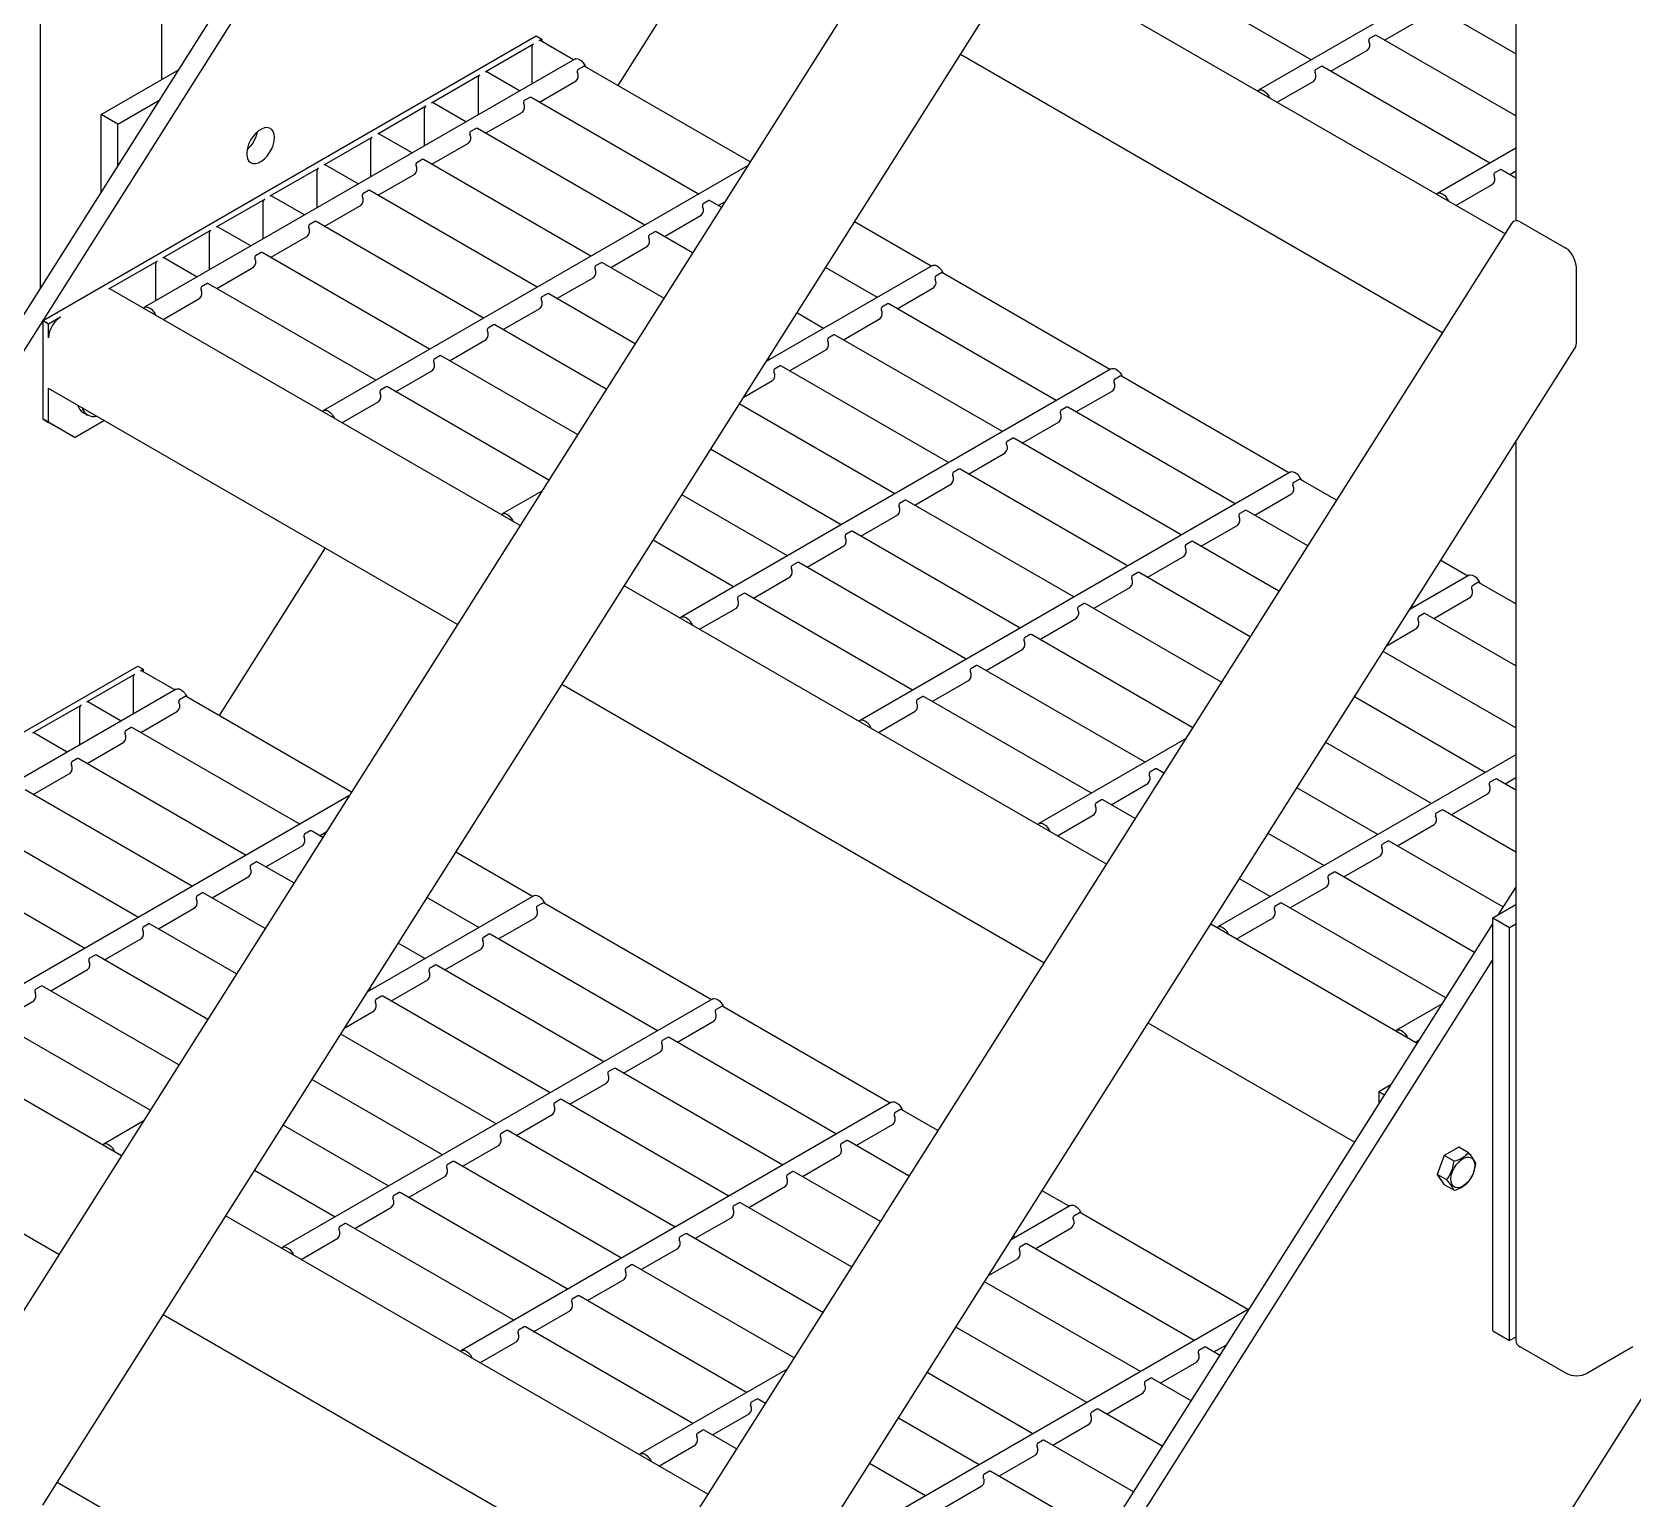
# Model space of a CAD drawing. Header units: millimetres. Extents: x 0 to 55611, y 0 to 32827.
# Drawn here: x 30120 to 30634, y 9607 to 10078 of the extents above; entities that cross this region are included whole.
import ezdxf

# ---------------------------------------------------------------- set-up
doc = ezdxf.new("R2010")
doc.units = ezdxf.units.MM
doc.header["$LTSCALE"] = 10
doc.linetypes.add('SLD-Continua', pattern=[0])
doc.layers.add('STRUC', color=5, linetype='SLD-Continua')

msp = doc.modelspace()

# ---------------------------------------------------------------- linework, layer by layer
at = {"layer": 'STRUC', "linetype": 'SLD-Continua', "lineweight": 25}
for p, q in [((31405.02, 11704.01), (30084.32, 9615.83)), ((30123.21, 9605.02), (31432.32, 11674.85)), ((28452.87, 7356.15), (30886.36, 11203.76)), ((28458.25, 7353.04), (30891.75, 11200.65)), ((31487.14, 10983.64), (30276.98, 9070.24)), ((30161.44, 10063.14), (30161.44, 10687.47)), ((30596.53, 10353.39), (30596.53, 10017.74)), ((30122.37, 10220.4), (30122.37, 9995.82)), ((30342, 10115.05), (30307.93, 10061.19)), ((30596.53, 10107.38), (30513.88, 10059.66)), ((30593.05, 10013.47), (30438.11, 10102.91)), ((30530.73, 10069.39), (30476.97, 10100.43)), ((30596.53, 10071.3), (30568.99, 10087.2)), ((30554.36, 10075.7), (30566.18, 10082.53)), ((30123.27, 9985.62), (30281.78, 10077.12)), ((30265.4, 10065.59), (30280.88, 10074.52)), ((30280.43, 10061.76), (30280.43, 10073.74)), ((30281.78, 10077.12), (30283.58, 10076.08)), ((30282.68, 10075.56), (30283.58, 10076.08)), ((30293.69, 10069.42), (30282.99, 10075.59)), ((30283.58, 10076.08), (30283.58, 10075.26)), ((30537.08, 10065.73), (30548.91, 10072.55)), ((30551.3, 10077.25), (30549.5, 10076.22)), ((30596.53, 10051.35), (30551.72, 10077.23)), ((30294.11, 10069.66), (30155.9, 9989.87)), ((30572.97, 9981.72), (30418.03, 10071.16)), ((30141.91, 10051.86), (30166.97, 10066.33)), ((30248.13, 10055.61), (30263.61, 10064.55)), ((30263.16, 10051.79), (30263.16, 10063.77)), ((30276.42, 10059.44), (30265.72, 10065.62)), ((30282.77, 10055.78), (30294.59, 10062.6)), ((30296.98, 10067.3), (30295.18, 10066.27)), ((30350.47, 10036.64), (30297.4, 10067.28)), ((30519.81, 10055.75), (30531.63, 10062.58)), ((30534.02, 10067.28), (30532.22, 10066.24)), ((30588.21, 10036.21), (30534.44, 10067.25)), ((30279.7, 10057.33), (30277.91, 10056.29)), ((30333.89, 10026.26), (30280.12, 10057.3)), ((30147.3, 10048.75), (30160.77, 10056.53)), ((30230.85, 10045.64), (30246.33, 10054.58)), ((30245.88, 10041.81), (30245.88, 10053.8)), ((30259.14, 10049.47), (30248.44, 10055.64)), ((30265.49, 10045.8), (30277.32, 10052.63)), ((30147.3, 10048.75), (30141.91, 10051.86)), ((30141.91, 10026.7), (30141.91, 10051.86)), ((30147.3, 10035.22), (30147.3, 10048.75)), ((30262.43, 10047.36), (30260.63, 10046.32)), ((30316.61, 10016.29), (30262.85, 10047.33)), ((30213.57, 10035.67), (30229.05, 10044.6)), ((30228.6, 10031.84), (30228.6, 10043.83)), ((30241.86, 10039.5), (30231.17, 10045.67)), ((30248.21, 10035.83), (30260.04, 10042.66)), ((30245.15, 10037.38), (30243.36, 10036.35)), ((30299.34, 10006.32), (30245.57, 10037.36)), ((30596.53, 10041.02), (30571.35, 10026.48)), ((30196.3, 10025.69), (30211.78, 10034.63)), ((30211.33, 10021.87), (30211.33, 10033.85)), ((30349.66, 10035.37), (30213.38, 9956.69)), ((30224.59, 10029.52), (30213.89, 10035.7)), ((30230.94, 10025.86), (30242.76, 10032.68)), ((30591.49, 10034.1), (30589.7, 10033.07)), ((30596.53, 10031.41), (30591.91, 10034.07)), ((30594.56, 10032.55), (30596.53, 10033.69)), ((30227.88, 10027.41), (30226.08, 10026.37)), ((30282.06, 9996.34), (30228.29, 10027.38)), ((30577.28, 10022.58), (30589.11, 10029.4)), ((30179.02, 10015.72), (30194.5, 10024.66)), ((30194.05, 10011.89), (30194.05, 10023.88)), ((30207.31, 10019.55), (30196.61, 10025.72)), ((30213.66, 10015.88), (30225.49, 10022.71)), ((30337.18, 10024.15), (30335.38, 10023.11)), ((30341.23, 10022.03), (30337.6, 10024.12)), ((30340.24, 10022.6), (30342.36, 10023.82)), ((30595.15, 10016.79), (30123.28, 9270.72)), ((30210.6, 10017.44), (30208.8, 10016.4)), ((30264.79, 9986.37), (30211.02, 10017.41)), ((30322.96, 10012.62), (30334.79, 10019.45)), ((30408.64, 10003.06), (30383.97, 10017.3)), ((30597.96, 10017.39), (30612.62, 10008.93)), ((30161.75, 10005.75), (30177.23, 10014.68)), ((30176.78, 10001.92), (30176.78, 10013.91)), ((30190.04, 10009.58), (30179.34, 10015.75)), ((30196.39, 10005.91), (30208.21, 10012.74)), ((30319.9, 10014.18), (30318.11, 10013.14)), ((30331.98, 10007.42), (30320.32, 10014.15)), ((30172.76, 9999.6), (30162.06, 10005.78)), ((30193.32, 10007.46), (30191.53, 10006.43)), ((30247.51, 9976.4), (30193.74, 10007.44)), ((30305.69, 10002.65), (30317.51, 10009.48)), ((30144.47, 9995.77), (30159.95, 10004.71)), ((30159.5, 9991.95), (30159.5, 10003.93)), ((30179.11, 9995.94), (30190.94, 10002.76)), ((30302.63, 10004.2), (30300.83, 10003.17)), ((30322.74, 9992.81), (30303.04, 10004.18)), ((30409.06, 10003.3), (30355.59, 9972.43)), ((30391.36, 9993.08), (30374.73, 10002.69)), ((30411.93, 10000.95), (30410.13, 9999.91)), ((30466.11, 9969.88), (30412.35, 10000.92)), ((30616.06, 9979.24), (30616.06, 10001.66)), ((30276.54, 9919.75), (30144.79, 9995.8)), ((30176.05, 9997.49), (30174.25, 9996.45)), ((30230.23, 9966.42), (30176.47, 9997.46)), ((30288.41, 9992.68), (30300.24, 9999.5)), ((30397.71, 9989.42), (30409.54, 9996.25)), ((30161.83, 9985.96), (30173.66, 9992.79)), ((30285.35, 9994.23), (30283.55, 9993.19)), ((30313.5, 9978.19), (30285.77, 9994.2)), ((30394.65, 9990.97), (30392.85, 9989.94)), ((30448.84, 9959.91), (30395.07, 9990.94)), ((30123.27, 9985.62), (30125.07, 9984.58)), ((30123.27, 9953.93), (30123.27, 9985.62)), ((30125.07, 9984.58), (30128.94, 9986.81)), ((30271.14, 9982.7), (30282.96, 9989.53)), ((30374.09, 9983.11), (30365.48, 9988.08)), ((30380.44, 9979.45), (30392.26, 9986.27)), ((30125.07, 9980.11), (30125.07, 9984.58)), ((30268.07, 9984.26), (30266.28, 9983.22)), ((30304.26, 9963.58), (30268.49, 9984.23)), ((30377.37, 9981), (30375.58, 9979.96)), ((30431.56, 9949.93), (30377.79, 9980.97)), ((30124.67, 9200.6), (30615.43, 9976.55)), ((30253.86, 9972.73), (30265.69, 9979.56)), ((30363.16, 9969.47), (30374.99, 9976.3)), ((30250.8, 9974.28), (30249, 9973.25)), ((30295.02, 9948.97), (30251.22, 9974.26)), ((30466.53, 9970.12), (30328.32, 9890.34)), ((30356.81, 9973.14), (30356.24, 9973.47)), ((30360.1, 9971.03), (30358.3, 9969.99)), ((30414.28, 9939.96), (30360.52, 9971)), ((30236.58, 9962.76), (30248.41, 9969.58)), ((30348.28, 9960.88), (30357.71, 9966.33)), ((30469.4, 9967.77), (30467.6, 9966.73)), ((30523.59, 9936.7), (30469.82, 9967.74)), ((30125.07, 9952.9), (30125.07, 9963.84)), ((30256.45, 9887.99), (30125.07, 9963.84)), ((30219.31, 9952.78), (30231.13, 9959.61)), ((30233.52, 9964.31), (30231.72, 9963.27)), ((30285.78, 9934.36), (30233.94, 9964.28)), ((30455.19, 9956.24), (30467.01, 9963.07)), ((30136.16, 9956.07), (30137.6, 9955.25)), ((30397.01, 9929.99), (30347, 9958.85)), ((30452.12, 9957.79), (30450.33, 9956.76)), ((30506.31, 9926.73), (30452.54, 9957.77)), ((30123.27, 9953.93), (30125.07, 9952.9)), ((30131.76, 9949.03), (30123.27, 9953.93)), ((30133.56, 9947.99), (30125.07, 9952.9)), ((30143.04, 9953.47), (30133.56, 9947.99)), ((30437.91, 9946.27), (30449.74, 9953.09)), ((30131.76, 9949.03), (30133.56, 9947.99)), ((30379.73, 9920.01), (30337.76, 9944.24)), ((30434.85, 9947.82), (30433.05, 9946.78)), ((30489.03, 9916.75), (30435.27, 9947.79)), ((30596.53, 9946.67), (30596.53, 9657.84)), ((30420.63, 9936.29), (30432.46, 9943.12)), ((30524.01, 9936.94), (30385.8, 9857.16)), ((30417.57, 9937.85), (30415.78, 9936.81)), ((30471.76, 9906.78), (30417.99, 9937.82)), ((30526.87, 9934.59), (30525.08, 9933.55)), ((30538.9, 9927.86), (30527.29, 9934.56)), ((30283.56, 9930.85), (30270.85, 9923.51)), ((30362.46, 9910.04), (30328.52, 9929.63)), ((30403.36, 9926.32), (30415.18, 9933.15)), ((30512.66, 9923.06), (30524.49, 9929.89)), ((30400.3, 9927.87), (30398.5, 9926.84)), ((30454.48, 9896.81), (30400.72, 9927.85)), ((30509.6, 9924.61), (30507.8, 9923.58)), ((30529.66, 9913.25), (30510.02, 9924.59)), ((30386.08, 9916.35), (30397.91, 9923.17)), ((30495.38, 9913.09), (30507.21, 9919.91)), ((30345.18, 9900.07), (30319.28, 9915.02)), ((30368.81, 9906.37), (30380.63, 9913.2)), ((30383.02, 9917.9), (30381.22, 9916.86)), ((30437.21, 9886.83), (30383.44, 9917.87)), ((30492.32, 9914.64), (30490.53, 9913.6)), ((30520.42, 9898.64), (30492.74, 9914.61)), ((30213.92, 9912.55), (30179.85, 9858.69)), ((30365.74, 9907.93), (30363.95, 9906.89)), ((30478.11, 9903.11), (30489.93, 9909.94)), ((30581.06, 9903.52), (30572.4, 9908.52)), ((30351.53, 9896.4), (30363.36, 9903.23)), ((30419.93, 9876.86), (30366.16, 9907.9)), ((30475.05, 9904.67), (30473.25, 9903.63)), ((30511.18, 9884.02), (30475.47, 9904.64)), ((30581.48, 9903.76), (30562.44, 9892.77)), ((30464.97, 9810.97), (30310.04, 9900.41)), ((30348.47, 9897.95), (30346.67, 9896.92)), ((30402.65, 9866.89), (30348.89, 9897.93)), ((30460.83, 9893.14), (30472.66, 9899.97)), ((30584.35, 9901.41), (30582.55, 9900.37)), ((30596.53, 9894.59), (30584.77, 9901.38)), ((30334.25, 9886.43), (30346.08, 9893.25)), ((30457.77, 9894.69), (30455.97, 9893.66)), ((30501.94, 9869.41), (30458.19, 9894.67)), ((30563.78, 9893.55), (30563.16, 9893.91)), ((30570.13, 9889.88), (30581.96, 9896.71)), ((30443.56, 9883.17), (30455.38, 9889.99)), ((30567.07, 9891.44), (30565.28, 9890.4)), ((30596.53, 9874.64), (30567.49, 9891.41)), ((30440.49, 9884.72), (30438.7, 9883.68)), ((30492.7, 9854.8), (30440.91, 9884.69)), ((30555.14, 9881.23), (30564.68, 9886.74)), ((30426.28, 9873.19), (30438.11, 9880.02)), ((30596.53, 9854.7), (30553.92, 9879.3)), ((29995.2, 9783.11), (30153.7, 9874.61)), ((30137.32, 9863.08), (30152.8, 9872.02)), ((30153.7, 9874.61), (30155.5, 9873.57)), ((30154.6, 9873.05), (30155.5, 9873.57)), ((30165.61, 9866.91), (30154.92, 9873.08)), ((30155.5, 9873.57), (30155.5, 9872.75)), ((30423.22, 9874.75), (30421.42, 9873.71)), ((30477.4, 9843.68), (30423.64, 9874.72)), ((30166.03, 9867.15), (30027.82, 9787.37)), ((30152.35, 9859.26), (30152.35, 9871.24)), ((30444.89, 9779.21), (30289.95, 9868.65)), ((30409, 9863.22), (30420.83, 9870.05)), ((30120.05, 9853.11), (30135.53, 9862.04)), ((30148.34, 9856.94), (30137.64, 9863.11)), ((30168.9, 9864.8), (30167.11, 9863.76)), ((30222.39, 9834.13), (30169.32, 9864.77)), ((30405.94, 9864.77), (30404.15, 9863.74)), ((30460.13, 9833.71), (30406.36, 9864.75)), ((30586.71, 9840.42), (30544.68, 9864.68)), ((30135.08, 9849.28), (30135.08, 9861.27)), ((30154.69, 9853.27), (30166.51, 9860.1)), ((30391.73, 9853.25), (30403.55, 9860.08)), ((30131.06, 9846.96), (30120.36, 9853.14)), ((30151.63, 9854.82), (30149.83, 9853.79)), ((30205.81, 9823.76), (30152.04, 9854.8)), ((30137.41, 9843.3), (30149.24, 9850.12)), ((30490.41, 9851.19), (30443.27, 9823.98)), ((30569.43, 9830.45), (30535.44, 9850.07)), ((30134.35, 9844.85), (30132.55, 9843.81)), ((30188.53, 9813.78), (30134.77, 9844.82)), ((30480.69, 9841.57), (30478.9, 9840.53)), ((30483.45, 9840.19), (30481.11, 9841.54)), ((30596.53, 9846.1), (30500.74, 9790.8)), ((30120.14, 9833.32), (30131.96, 9840.15)), ((30466.48, 9830.04), (30478.3, 9836.87)), ((30589.99, 9838.31), (30588.2, 9837.27)), ((30596.53, 9834.75), (30590.41, 9838.28)), ((30593.06, 9836.76), (30596.53, 9838.76)), ((30221.59, 9832.86), (30085.3, 9754.19)), ((30171.26, 9803.81), (30117.49, 9834.85)), ((30463.42, 9831.6), (30461.62, 9830.56)), ((30474.21, 9825.58), (30463.83, 9831.57)), ((30552.15, 9820.48), (30526.2, 9835.46)), ((30575.78, 9826.78), (30587.61, 9833.61)), ((30449.2, 9820.07), (30461.03, 9826.9)), ((30572.72, 9828.34), (30570.92, 9827.3)), ((30596.53, 9814.8), (30573.14, 9828.31)), ((30153.98, 9793.84), (30100.22, 9824.88)), ((30209.1, 9821.64), (30207.3, 9820.61)), ((30213.15, 9819.52), (30209.52, 9821.62)), ((30212.16, 9820.09), (30214.28, 9821.32)), ((30534.88, 9810.5), (30516.95, 9820.85)), ((30558.5, 9816.81), (30570.33, 9823.64)), ((30194.89, 9810.12), (30206.71, 9816.95)), ((30555.44, 9818.36), (30553.65, 9817.33)), ((30592.53, 9797.17), (30555.86, 9818.34)), ((30136.71, 9783.86), (30082.94, 9814.9)), ((30191.82, 9811.67), (30190.03, 9810.63)), ((30203.91, 9804.91), (30192.24, 9811.64)), ((30280.56, 9800.55), (30255.89, 9814.8)), ((30541.23, 9806.84), (30553.05, 9813.66)), ((30177.61, 9800.15), (30189.44, 9806.97)), ((30517.6, 9800.53), (30507.71, 9806.24)), ((30538.17, 9808.39), (30536.37, 9807.35)), ((30583.28, 9782.56), (30538.58, 9808.36)), ((30174.55, 9801.7), (30172.75, 9800.66)), ((30194.66, 9790.3), (30174.97, 9801.67)), ((30280.98, 9800.79), (30227.51, 9769.93)), ((30263.28, 9790.58), (30246.65, 9800.18)), ((30523.95, 9796.86), (30535.78, 9803.69)), ((30591.01, 9794.78), (30596.53, 9803.5)), ((30160.33, 9790.17), (30172.16, 9797)), ((30283.85, 9798.44), (30282.05, 9797.4)), ((30338.03, 9767.37), (30284.27, 9798.41)), ((30520.89, 9798.42), (30519.09, 9797.38)), ((30574.04, 9767.95), (30521.31, 9798.39)), ((30589.12, 9793.69), (30596.53, 9797.97)), ((30148.46, 9717.24), (30016.71, 9793.3)), ((30123.28, 9055.25), (30589.12, 9791.79)), ((30157.27, 9791.73), (30155.47, 9790.69)), ((30185.42, 9775.69), (30157.69, 9791.7)), ((30269.63, 9786.91), (30281.46, 9793.74)), ((30564.8, 9753.34), (30498.47, 9791.63)), ((30506.68, 9786.89), (30518.5, 9793.72)), ((30589.12, 9660.95), (30589.12, 9793.69)), ((30589.12, 9793.69), (30594.51, 9790.58)), ((30594.51, 9790.58), (30596.53, 9791.74)), ((30594.51, 9657.84), (30594.51, 9790.58)), ((30143.06, 9780.2), (30154.88, 9787.03)), ((30246.01, 9780.61), (30237.41, 9785.57)), ((30266.57, 9788.47), (30264.78, 9787.43)), ((30320.76, 9757.4), (30266.99, 9788.44)), ((30123.28, 9043.62), (30589.12, 9780.16)), ((30139.99, 9781.75), (30138.2, 9780.72)), ((30176.18, 9761.08), (30140.41, 9781.72)), ((30252.36, 9776.94), (30264.18, 9783.77)), ((30125.78, 9770.23), (30137.61, 9777.05)), ((30249.3, 9778.49), (30247.5, 9777.46)), ((30303.48, 9747.43), (30249.72, 9778.47)), ((30122.72, 9771.78), (30120.92, 9770.74)), ((30166.94, 9746.46), (30123.14, 9771.75)), ((30228.73, 9770.63), (30228.16, 9770.96)), ((30235.08, 9766.97), (30246.91, 9773.79)), ((30108.51, 9760.25), (30120.33, 9767.08)), ((30338.45, 9767.62), (30200.25, 9687.83)), ((30232.02, 9768.52), (30230.22, 9767.48)), ((30286.21, 9737.45), (30232.44, 9768.49)), ((30341.32, 9765.26), (30339.53, 9764.22)), ((30395.51, 9734.19), (30341.74, 9765.23)), ((30572.86, 9766.07), (30558.22, 9757.62)), ((30128.37, 9685.49), (29997, 9761.33)), ((30157.7, 9731.85), (30105.86, 9761.78)), ((30220.21, 9758.38), (30229.63, 9763.82)), ((30327.11, 9753.73), (30338.93, 9760.56)), ((30544.72, 9721.58), (30478.39, 9759.87)), ((30268.93, 9727.48), (30218.92, 9756.35)), ((30324.05, 9755.29), (30322.25, 9754.25)), ((30378.23, 9724.22), (30324.47, 9755.26)), ((30564.15, 9753.71), (30565.55, 9754.52)), ((30309.83, 9743.76), (30321.66, 9750.59)), ((30306.77, 9745.31), (30304.97, 9744.28)), ((30360.96, 9714.25), (30307.19, 9745.29)), ((30251.65, 9717.51), (30209.68, 9741.74)), ((30292.56, 9733.79), (30304.38, 9740.61)), ((30556.39, 9740.04), (30552.53, 9737.81)), ((30395.93, 9734.44), (30257.72, 9654.65)), ((30289.49, 9735.34), (30287.7, 9734.3)), ((30343.68, 9704.27), (30289.91, 9735.31)), ((30554.33, 9736.77), (30552.53, 9737.81)), ((30552.53, 9737.81), (30552.53, 9733.94)), ((30155.48, 9728.35), (30142.77, 9721.01)), ((30275.28, 9723.81), (30287.11, 9730.64)), ((30398.8, 9732.08), (30397, 9731.04)), ((30410.82, 9725.35), (30399.21, 9732.05)), ((30234.38, 9707.53), (30200.44, 9727.13)), ((30272.22, 9725.37), (30270.42, 9724.33)), ((30326.4, 9694.3), (30272.64, 9725.34)), ((30384.58, 9720.56), (30396.41, 9727.38)), ((30258, 9713.84), (30269.83, 9720.67)), ((30381.52, 9722.11), (30379.72, 9721.07)), ((30401.58, 9710.74), (30381.94, 9722.08)), ((30578.22, 9719.97), (30573.55, 9717.28)), ((30581.33, 9718.18), (30578.22, 9719.97)), ((30217.1, 9697.56), (30191.2, 9712.51)), ((30254.94, 9715.39), (30253.15, 9714.36)), ((30309.13, 9684.33), (30255.36, 9715.37)), ((30367.31, 9710.58), (30379.13, 9717.41)), ((30573.55, 9717.28), (30571.22, 9711.27)), ((30576.66, 9715.48), (30573.55, 9717.28)), ((30240.73, 9703.87), (30252.55, 9710.69)), ((30350.03, 9700.61), (30361.86, 9707.44)), ((30364.24, 9712.14), (30362.45, 9711.1)), ((30392.34, 9696.13), (30364.66, 9712.11)), ((30574.33, 9709.47), (30571.22, 9711.27)), ((30571.22, 9711.27), (30573.55, 9707.95)), ((30576.66, 9706.15), (30573.55, 9707.95)), ((30237.67, 9705.42), (30235.87, 9704.38)), ((30291.85, 9674.35), (30238.08, 9705.39)), ((30346.97, 9702.16), (30345.17, 9701.13)), ((30452.98, 9701.02), (30444.32, 9706.01)), ((30336.89, 9608.46), (30181.96, 9697.9)), ((30223.45, 9693.89), (30235.28, 9700.72)), ((30332.75, 9690.64), (30344.58, 9697.46)), ((30383.1, 9681.52), (30347.39, 9702.13)), ((30453.4, 9701.26), (30434.37, 9690.27)), ((30456.27, 9698.9), (30454.47, 9697.87)), ((30510.46, 9667.84), (30456.69, 9698.88)), ((30220.39, 9695.45), (30218.59, 9694.41)), ((30274.58, 9664.38), (30220.81, 9695.42)), ((30329.69, 9692.19), (30327.9, 9691.15)), ((30373.86, 9666.91), (30330.11, 9692.16)), ((30442.06, 9687.38), (30453.88, 9694.2)), ((30206.18, 9683.92), (30218, 9690.75)), ((30315.48, 9680.66), (30327.3, 9687.49)), ((30435.71, 9691.04), (30435.08, 9691.4)), ((30438.99, 9688.93), (30437.2, 9687.89)), ((30493.18, 9657.86), (30439.41, 9688.9)), ((30312.42, 9682.22), (30310.62, 9681.18)), ((30364.62, 9652.29), (30312.83, 9682.19)), ((30427.06, 9678.72), (30436.61, 9684.23)), ((30298.2, 9670.69), (30310.03, 9677.52)), ((30475.9, 9647.89), (30425.84, 9676.79)), ((30295.14, 9672.24), (30293.34, 9671.21)), ((30349.33, 9641.18), (30295.56, 9672.21)), ((30316.81, 9576.71), (30161.87, 9666.15)), ((30280.93, 9660.72), (30292.75, 9667.54)), ((30510.87, 9668.08), (30372.67, 9588.29)), ((30277.86, 9662.27), (30276.07, 9661.23)), ((30332.05, 9631.2), (30278.28, 9662.24)), ((30458.63, 9637.92), (30416.6, 9662.18)), ((30263.65, 9650.74), (30275.48, 9657.57)), ((30499.53, 9654.2), (30503.58, 9656.53)), ((30589.12, 9660.95), (30594.51, 9657.84)), ((30596.53, 9659.01), (30594.51, 9657.84)), ((30482.25, 9644.22), (30494.08, 9651.05)), ((30496.47, 9655.75), (30494.67, 9654.71)), ((30501.41, 9653.11), (30496.89, 9655.72)), ((30612.62, 9647.39), (30597.96, 9655.85)), ((30634.17, 9655.85), (30619.51, 9647.39)), ((30362.34, 9648.69), (30315.19, 9621.47)), ((30441.35, 9627.94), (30407.36, 9647.57)), ((30479.19, 9645.78), (30477.39, 9644.74)), ((30492.17, 9638.5), (30479.61, 9645.75)), ((30464.98, 9634.25), (30476.8, 9641.08)), ((30352.61, 9639.06), (30350.82, 9638.03)), ((30355.38, 9637.68), (30353.03, 9639.04)), ((30461.91, 9635.8), (30460.12, 9634.77)), ((30482.93, 9623.89), (30462.33, 9635.78)), ((30338.4, 9627.54), (30350.23, 9634.36)), ((30424.07, 9617.97), (30398.12, 9632.96)), ((30447.7, 9624.28), (30459.53, 9631.1)), ((30335.34, 9629.09), (30333.54, 9628.05)), ((30346.13, 9623.07), (30335.76, 9629.06)), ((30444.64, 9625.83), (30442.84, 9624.79)), ((30473.69, 9609.28), (30445.06, 9625.8)), ((30321.12, 9617.56), (30332.95, 9624.39)), ((30430.43, 9614.3), (30442.25, 9621.13)), ((30406.8, 9608), (30388.88, 9618.34)), ((30427.36, 9615.86), (30425.57, 9614.82)), ((30464.45, 9594.66), (30427.78, 9615.83)), ((30152.48, 9598.05), (30127.81, 9612.29)), ((30413.15, 9604.33), (30424.98, 9611.16))]:
    msp.add_line(p, q, dxfattribs=at)
at = {"layer": 'STRUC', "linetype": 'SLD-Continua', "lineweight": 25, "flags": 128}
for points in [[(30294.11, 10069.66), (30294.51, 10069.79), (30295.08, 10069.76), (30295.7, 10069.5), (30296.32, 10069.04), (30296.89, 10068.42), (30297.37, 10067.68), (30297.62, 10067.15)], [(30513.55, 10059.37), (30513.79, 10059.61), (30514.27, 10059.8), (30514.84, 10059.76), (30515.46, 10059.51), (30516.08, 10059.05), (30516.65, 10058.42), (30517.13, 10057.68), (30517.38, 10057.15)], [(30197.68, 10044.44), (30197.57, 10045.49), (30197.26, 10046.38), (30196.76, 10047.05), (30196.09, 10047.48), (30195.29, 10047.64), (30194.39, 10047.54), (30193.43, 10047.17), (30192.46, 10046.55), (30191.52, 10045.71), (30190.67, 10044.68), (30189.93, 10043.53), (30189.34, 10042.3), (30188.93, 10041.05), (30188.72, 10039.83), (30188.72, 10038.71), (30188.93, 10037.74), (30189.34, 10036.95), (30189.93, 10036.4), (30190.67, 10036.1), (30191.52, 10036.07), (30192.46, 10036.31), (30193.43, 10036.81), (30194.39, 10037.55), (30195.29, 10038.48), (30196.09, 10039.57), (30196.76, 10040.77), (30197.26, 10042.02), (30197.57, 10043.26), (30197.68, 10044.44)], [(30571.02, 10026.19), (30571.27, 10026.43), (30571.75, 10026.62), (30572.32, 10026.58), (30572.94, 10026.33), (30573.56, 10025.87), (30574.13, 10025.24), (30574.61, 10024.5), (30574.85, 10023.98)], [(30409.06, 10003.3), (30409.46, 10003.44), (30410.03, 10003.4), (30410.65, 10003.14), (30411.27, 10002.68), (30411.84, 10002.06), (30412.32, 10001.32), (30412.56, 10000.79)], [(30155.57, 9989.58), (30155.82, 9989.82), (30156.3, 9990.01), (30156.87, 9989.97), (30157.49, 9989.71), (30158.11, 9989.26), (30158.68, 9988.63), (30159.16, 9987.89), (30159.41, 9987.36)], [(30466.53, 9970.12), (30466.93, 9970.26), (30467.5, 9970.22), (30468.12, 9969.96), (30468.74, 9969.51), (30469.31, 9968.88), (30469.79, 9968.14), (30470.04, 9967.61)], [(30213.05, 9956.4), (30213.29, 9956.64), (30213.77, 9956.83), (30214.34, 9956.79), (30214.96, 9956.54), (30215.58, 9956.08), (30216.15, 9955.45), (30216.63, 9954.71), (30216.88, 9954.19)], [(30524.01, 9936.94), (30524.4, 9937.08), (30524.97, 9937.04), (30525.59, 9936.79), (30526.21, 9936.33), (30526.78, 9935.7), (30527.26, 9934.96), (30527.51, 9934.43)], [(30270.52, 9923.22), (30270.77, 9923.46), (30271.25, 9923.65), (30271.82, 9923.61), (30272.44, 9923.36), (30273.06, 9922.9), (30273.63, 9922.28), (30274.11, 9921.53), (30274.35, 9921.01)], [(30581.48, 9903.76), (30581.88, 9903.9), (30582.45, 9903.86), (30583.07, 9903.61), (30583.69, 9903.15), (30584.26, 9902.52), (30584.74, 9901.78), (30584.98, 9901.26)], [(30327.99, 9890.04), (30328.24, 9890.28), (30328.72, 9890.47), (30329.29, 9890.44), (30329.91, 9890.18), (30330.53, 9889.72), (30331.1, 9889.1), (30331.58, 9888.36), (30331.83, 9887.83)], [(30166.03, 9867.15), (30166.43, 9867.29), (30167, 9867.25), (30167.62, 9866.99), (30168.24, 9866.54), (30168.81, 9865.91), (30169.29, 9865.17), (30169.54, 9864.64)], [(30385.47, 9856.86), (30385.72, 9857.1), (30386.19, 9857.29), (30386.77, 9857.26), (30387.38, 9857), (30388, 9856.54), (30388.58, 9855.92), (30389.05, 9855.18), (30389.3, 9854.65)], [(30442.94, 9823.68), (30443.19, 9823.93), (30443.67, 9824.11), (30444.24, 9824.08), (30444.86, 9823.82), (30445.48, 9823.36), (30446.05, 9822.74), (30446.53, 9822), (30446.78, 9821.47)], [(30280.98, 9800.79), (30281.38, 9800.93), (30281.95, 9800.89), (30282.57, 9800.64), (30283.19, 9800.18), (30283.76, 9799.56), (30284.24, 9798.81), (30284.48, 9798.29)], [(30500.41, 9790.5), (30500.66, 9790.75), (30501.14, 9790.93), (30501.71, 9790.9), (30502.33, 9790.64), (30502.95, 9790.18), (30503.52, 9789.56), (30504, 9788.82), (30504.25, 9788.29)], [(30338.45, 9767.62), (30338.85, 9767.75), (30339.42, 9767.72), (30340.04, 9767.46), (30340.66, 9767), (30341.23, 9766.38), (30341.71, 9765.64), (30341.96, 9765.11)], [(30557.89, 9757.33), (30558.14, 9757.57), (30558.62, 9757.76), (30559.19, 9757.72), (30559.81, 9757.46), (30560.43, 9757), (30561, 9756.38), (30561.48, 9755.64), (30561.72, 9755.11)], [(30395.93, 9734.44), (30396.32, 9734.57), (30396.9, 9734.54), (30397.51, 9734.28), (30398.13, 9733.82), (30398.71, 9733.2), (30399.18, 9732.46), (30399.43, 9731.93)], [(30142.44, 9720.71), (30142.69, 9720.96), (30143.17, 9721.14), (30143.74, 9721.11), (30144.36, 9720.85), (30144.98, 9720.39), (30145.55, 9719.77), (30146.03, 9719.03), (30146.28, 9718.5)], [(30579.47, 9707.46), (30578.59, 9707.07), (30577.75, 9706.94), (30577.01, 9707.07), (30576.4, 9707.47), (30575.96, 9708.1), (30575.7, 9708.94), (30575.65, 9709.94), (30575.8, 9711.04), (30576.16, 9712.18), (30576.69, 9713.31), (30577.37, 9714.37), (30578.16, 9715.29), (30579.03, 9716.03), (30579.92, 9716.54), (30580.79, 9716.8), (30581.58, 9716.8), (30582.26, 9716.53), (30582.79, 9716.02), (30583.15, 9715.28), (30583.3, 9714.35), (30583.25, 9713.3), (30582.99, 9712.17), (30582.55, 9711.02), (30581.94, 9709.92), (30581.19, 9708.92), (30580.36, 9708.09), (30579.47, 9707.46)], [(30453.4, 9701.26), (30453.8, 9701.39), (30454.37, 9701.36), (30454.99, 9701.1), (30455.61, 9700.64), (30456.18, 9700.02), (30456.66, 9699.28), (30456.91, 9698.75)], [(30199.92, 9687.54), (30200.16, 9687.78), (30200.64, 9687.97), (30201.21, 9687.93), (30201.83, 9687.67), (30202.45, 9687.21), (30203.02, 9686.59), (30203.5, 9685.85), (30203.75, 9685.32)], [(30257.39, 9654.36), (30257.64, 9654.6), (30258.12, 9654.79), (30258.69, 9654.75), (30259.31, 9654.49), (30259.93, 9654.04), (30260.5, 9653.41), (30260.98, 9652.67), (30261.22, 9652.14)], [(30314.86, 9621.18), (30315.11, 9621.42), (30315.59, 9621.61), (30316.16, 9621.57), (30316.78, 9621.31), (30317.4, 9620.86), (30317.97, 9620.23), (30318.45, 9619.49), (30318.7, 9618.96)]]:
    msp.add_lwpolyline(points, dxfattribs=at)
at = {"layer": 'STRUC', "linetype": 'SLD-Continua', "lineweight": 25}
for centre, radius, start, end in [((30281.41, 10073.7), 0.976, 122.6055, 177.3945), ((30282.86, 10075.3), 0.319, 65.6929, 125.6176), ((30547.35, 10074.19), 2.26, 313.4722, 28.4873), ((30550.04, 10075.64), 0.791, 133.1173, 207.6572), ((30551.48, 10076.9), 0.402, 54.4625, 117.3245), ((30264.13, 10063.73), 0.976, 122.6055, 177.3945), ((30265.59, 10065.33), 0.319, 65.6929, 125.6176), ((30293.04, 10064.24), 2.26, 313.4722, 28.4873), ((30295.72, 10065.69), 0.791, 133.1173, 207.6572), ((30297.16, 10066.95), 0.402, 54.4625, 117.3245), ((30530.08, 10064.22), 2.26, 313.4722, 28.4873), ((30532.76, 10065.67), 0.791, 133.1173, 207.6572), ((30534.2, 10066.92), 0.402, 54.4625, 117.3245), ((30279.89, 10056.97), 0.402, 54.4625, 117.3245), ((30246.86, 10053.75), 0.976, 122.6055, 177.3945), ((30248.31, 10055.35), 0.319, 65.6929, 125.6176), ((30275.76, 10054.27), 2.26, 313.4722, 28.4873), ((30278.45, 10055.72), 0.791, 133.1173, 207.6572), ((30262.61, 10047), 0.402, 54.4625, 117.3245), ((30182.13, 10048.23), 10.23, 310.8188, 349.1865), ((30182.14, 10048.23), 10.22, 310.8002, 349.2052), ((30229.58, 10043.78), 0.976, 122.6055, 177.3945), ((30231.04, 10045.38), 0.319, 65.6929, 125.6176), ((30258.48, 10044.3), 2.26, 313.4722, 28.4873), ((30261.17, 10045.74), 0.791, 133.1173, 207.6572), ((30245.34, 10037.03), 0.402, 54.4625, 117.3245), ((30212.3, 10033.81), 0.976, 122.6055, 177.3945), ((30213.76, 10035.41), 0.319, 65.6929, 125.6176), ((30241.21, 10034.32), 2.26, 313.4722, 28.4873), ((30243.9, 10035.77), 0.791, 133.1173, 207.6572), ((30587.55, 10031.04), 2.26, 313.4722, 28.4873), ((30590.24, 10032.49), 0.791, 133.1173, 207.6572), ((30591.68, 10033.75), 0.402, 54.4625, 117.3245), ((30226.62, 10025.8), 0.791, 133.1173, 207.6572), ((30228.06, 10027.05), 0.402, 54.4625, 117.3245), ((30195.03, 10023.83), 0.976, 122.6055, 177.3945), ((30196.48, 10025.43), 0.319, 65.6929, 125.6176), ((30223.93, 10024.35), 2.26, 313.4722, 28.4873), ((30333.23, 10021.09), 2.26, 313.4722, 28.4873), ((30335.92, 10022.54), 0.791, 133.1173, 207.6572), ((30337.36, 10023.79), 0.402, 54.4625, 117.3245), ((30209.34, 10015.82), 0.791, 133.1173, 207.6572), ((30210.78, 10017.08), 0.402, 54.4625, 117.3245), ((30177.75, 10013.86), 0.976, 122.6055, 177.3945), ((30179.21, 10015.46), 0.319, 65.6929, 125.6176), ((30206.66, 10014.38), 2.26, 313.4722, 28.4873), ((30315.96, 10011.12), 2.26, 313.4722, 28.4873), ((30318.65, 10012.56), 0.791, 133.1173, 207.6572), ((30320.09, 10013.82), 0.402, 54.4625, 117.3245), ((30161.93, 10005.49), 0.319, 65.6929, 125.6176), ((30192.07, 10005.85), 0.791, 133.1173, 207.6572), ((30193.51, 10007.11), 0.402, 54.4625, 117.3245), ((30160.47, 10003.89), 0.976, 122.6055, 177.3945), ((30189.38, 10004.4), 2.26, 313.4722, 28.4873), ((30298.68, 10001.14), 2.26, 313.4722, 28.4873), ((30301.37, 10002.59), 0.791, 133.1173, 207.6572), ((30302.81, 10003.85), 0.402, 54.4625, 117.3245), ((30412.11, 10000.59), 0.402, 54.4625, 117.3245), ((30144.66, 9995.51), 0.319, 65.6929, 125.6176), ((30172.1, 9994.43), 2.26, 313.4722, 28.4873), ((30174.79, 9995.88), 0.791, 133.1173, 207.6572), ((30176.23, 9997.13), 0.402, 54.4625, 117.3245), ((30407.98, 9997.89), 2.26, 313.4722, 28.4873), ((30410.67, 9999.33), 0.791, 133.1173, 207.6572), ((30281.41, 9991.17), 2.26, 313.4722, 28.4873), ((30284.09, 9992.62), 0.791, 133.1173, 207.6572), ((30285.53, 9993.87), 0.402, 54.4625, 117.3245), ((30394.84, 9990.62), 0.402, 54.4625, 117.3245), ((30133.46, 9979.73), 8.4, 122.6055, 177.3945), ((30390.71, 9987.91), 2.26, 313.4722, 28.4873), ((30393.4, 9989.36), 0.791, 133.1173, 207.6572), ((30264.13, 9981.2), 2.26, 313.4722, 28.4873), ((30266.82, 9982.64), 0.791, 133.1173, 207.6572), ((30268.26, 9983.9), 0.402, 54.4625, 117.3245), ((30376.12, 9979.38), 0.791, 133.1173, 207.6572), ((30377.56, 9980.64), 0.402, 54.4625, 117.3245), ((30373.43, 9977.94), 2.26, 313.4722, 28.4873), ((30246.85, 9971.23), 2.26, 313.4722, 28.4873), ((30249.54, 9972.67), 0.791, 133.1173, 207.6572), ((30250.98, 9973.93), 0.402, 54.4625, 117.3245), ((30358.84, 9969.41), 0.791, 133.1173, 207.6572), ((30360.28, 9970.67), 0.402, 54.4625, 117.3245), ((30356.16, 9967.97), 2.26, 313.4722, 28.4873), ((30465.46, 9964.71), 2.26, 313.4722, 28.4873), ((30468.15, 9966.15), 0.791, 133.1173, 207.6572), ((30469.58, 9967.41), 0.402, 54.4625, 117.3245), ((30229.58, 9961.25), 2.26, 313.4722, 28.4873), ((30232.27, 9962.7), 0.791, 133.1173, 207.6572), ((30233.71, 9963.95), 0.402, 54.4625, 117.3245), ((30138.29, 9959.53), 4.06, 195.1858, 238.3027), ((30139.55, 9958.63), 3.87, 194.879, 285.1264), ((30448.18, 9954.73), 2.26, 313.4722, 28.4873), ((30450.87, 9956.18), 0.791, 133.1173, 207.6572), ((30452.31, 9957.44), 0.402, 54.4625, 117.3245), ((30430.91, 9944.76), 2.26, 313.4722, 28.4873), ((30433.59, 9946.21), 0.791, 133.1173, 207.6572), ((30435.03, 9947.46), 0.402, 54.4625, 117.3245), ((30413.63, 9934.79), 2.26, 313.4722, 28.4873), ((30416.32, 9936.23), 0.791, 133.1173, 207.6572), ((30417.76, 9937.49), 0.402, 54.4625, 117.3245), ((30527.06, 9934.23), 0.402, 54.4625, 117.3245), ((30522.93, 9931.53), 2.26, 313.4722, 28.4873), ((30525.62, 9932.97), 0.791, 133.1173, 207.6572), ((30396.35, 9924.81), 2.26, 313.4722, 28.4873), ((30399.04, 9926.26), 0.791, 133.1173, 207.6572), ((30400.48, 9927.52), 0.402, 54.4625, 117.3245), ((30508.34, 9923), 0.791, 133.1173, 207.6572), ((30509.78, 9924.26), 0.402, 54.4625, 117.3245), ((30505.66, 9921.55), 2.26, 313.4722, 28.4873), ((30379.08, 9914.84), 2.26, 313.4722, 28.4873), ((30381.76, 9916.29), 0.791, 133.1173, 207.6572), ((30383.2, 9917.54), 0.402, 54.4625, 117.3245), ((30491.07, 9913.03), 0.791, 133.1173, 207.6572), ((30492.51, 9914.28), 0.402, 54.4625, 117.3245), ((30365.93, 9907.57), 0.402, 54.4625, 117.3245), ((30488.38, 9911.58), 2.26, 313.4722, 28.4873), ((30361.8, 9904.87), 2.26, 313.4722, 28.4873), ((30364.49, 9906.31), 0.791, 133.1173, 207.6572), ((30473.79, 9903.05), 0.791, 133.1173, 207.6572), ((30475.23, 9904.31), 0.402, 54.4625, 117.3245), ((30348.65, 9897.6), 0.402, 54.4625, 117.3245), ((30471.1, 9901.61), 2.26, 313.4722, 28.4873), ((30580.41, 9898.35), 2.26, 313.4722, 28.4873), ((30583.09, 9899.79), 0.791, 133.1173, 207.6572), ((30584.53, 9901.05), 0.402, 54.4625, 117.3245), ((30344.53, 9894.89), 2.26, 313.4722, 28.4873), ((30347.21, 9896.34), 0.791, 133.1173, 207.6572), ((30453.83, 9891.64), 2.26, 313.4722, 28.4873), ((30456.51, 9893.08), 0.791, 133.1173, 207.6572), ((30457.95, 9894.34), 0.402, 54.4625, 117.3245), ((30563.13, 9888.38), 2.26, 313.4722, 28.4873), ((30565.82, 9889.82), 0.791, 133.1173, 207.6572), ((30567.26, 9891.08), 0.402, 54.4625, 117.3245), ((30436.55, 9881.66), 2.26, 313.4722, 28.4873), ((30439.24, 9883.11), 0.791, 133.1173, 207.6572), ((30440.68, 9884.36), 0.402, 54.4625, 117.3245), ((30153.33, 9871.19), 0.976, 122.6055, 177.3945), ((30154.78, 9872.79), 0.319, 65.6929, 125.6176), ((30419.28, 9871.69), 2.26, 313.4722, 28.4873), ((30421.96, 9873.13), 0.791, 133.1173, 207.6572), ((30423.4, 9874.39), 0.402, 54.4625, 117.3245), ((30136.05, 9861.22), 0.976, 122.6055, 177.3945), ((30137.51, 9862.82), 0.319, 65.6929, 125.6176), ((30164.96, 9861.74), 2.26, 313.4722, 28.4873), ((30167.65, 9863.18), 0.791, 133.1173, 207.6572), ((30169.09, 9864.44), 0.402, 54.4625, 117.3245), ((30402, 9861.72), 2.26, 313.4722, 28.4873), ((30404.69, 9863.16), 0.791, 133.1173, 207.6572), ((30406.13, 9864.42), 0.402, 54.4625, 117.3245), ((30120.23, 9852.85), 0.319, 65.6929, 125.6176), ((30147.68, 9851.76), 2.26, 313.4722, 28.4873), ((30150.37, 9853.21), 0.791, 133.1173, 207.6572), ((30151.81, 9854.47), 0.402, 54.4625, 117.3245), ((30130.41, 9841.79), 2.26, 313.4722, 28.4873), ((30133.09, 9843.24), 0.791, 133.1173, 207.6572), ((30134.53, 9844.49), 0.402, 54.4625, 117.3245), ((30480.88, 9841.21), 0.402, 54.4625, 117.3245), ((30476.75, 9838.51), 2.26, 313.4722, 28.4873), ((30479.44, 9839.96), 0.791, 133.1173, 207.6572), ((30586.05, 9835.25), 2.26, 313.4722, 28.4873), ((30588.74, 9836.7), 0.791, 133.1173, 207.6572), ((30590.18, 9837.95), 0.402, 54.4625, 117.3245), ((30463.6, 9831.24), 0.402, 54.4625, 117.3245), ((30459.47, 9828.54), 2.26, 313.4722, 28.4873), ((30462.16, 9829.98), 0.791, 133.1173, 207.6572), ((30568.77, 9825.28), 2.26, 313.4722, 28.4873), ((30571.46, 9826.72), 0.791, 133.1173, 207.6572), ((30572.9, 9827.98), 0.402, 54.4625, 117.3245), ((30207.84, 9820.03), 0.791, 133.1173, 207.6572), ((30209.28, 9821.29), 0.402, 54.4625, 117.3245), ((30205.16, 9818.59), 2.26, 313.4722, 28.4873), ((30551.5, 9815.3), 2.26, 313.4722, 28.4873), ((30554.19, 9816.75), 0.791, 133.1173, 207.6572), ((30555.63, 9818.01), 0.402, 54.4625, 117.3245), ((30190.57, 9810.06), 0.791, 133.1173, 207.6572), ((30192.01, 9811.31), 0.402, 54.4625, 117.3245), ((30187.88, 9808.61), 2.26, 313.4722, 28.4873), ((30534.22, 9805.33), 2.26, 313.4722, 28.4873), ((30536.91, 9806.78), 0.791, 133.1173, 207.6572), ((30538.35, 9808.03), 0.402, 54.4625, 117.3245), ((30173.29, 9800.08), 0.791, 133.1173, 207.6572), ((30174.73, 9801.34), 0.402, 54.4625, 117.3245), ((30170.6, 9798.64), 2.26, 313.4722, 28.4873), ((30279.91, 9795.38), 2.26, 313.4722, 28.4873), ((30282.59, 9796.83), 0.791, 133.1173, 207.6572), ((30284.03, 9798.08), 0.402, 54.4625, 117.3245), ((30516.95, 9795.36), 2.26, 313.4722, 28.4873), ((30519.63, 9796.8), 0.791, 133.1173, 207.6572), ((30521.07, 9798.06), 0.402, 54.4625, 117.3245), ((30153.33, 9788.67), 2.26, 313.4722, 28.4873), ((30156.02, 9790.11), 0.791, 133.1173, 207.6572), ((30157.45, 9791.37), 0.402, 54.4625, 117.3245), ((30262.63, 9785.41), 2.26, 313.4722, 28.4873), ((30265.32, 9786.85), 0.791, 133.1173, 207.6572), ((30266.76, 9788.11), 0.402, 54.4625, 117.3245), ((30136.05, 9778.69), 2.26, 313.4722, 28.4873), ((30138.74, 9780.14), 0.791, 133.1173, 207.6572), ((30140.18, 9781.4), 0.402, 54.4625, 117.3245), ((30245.35, 9775.43), 2.26, 313.4722, 28.4873), ((30248.04, 9776.88), 0.791, 133.1173, 207.6572), ((30249.48, 9778.14), 0.402, 54.4625, 117.3245), ((30118.78, 9768.72), 2.26, 313.4722, 28.4873), ((30121.46, 9770.16), 0.791, 133.1173, 207.6572), ((30122.9, 9771.42), 0.402, 54.4625, 117.3245), ((30228.08, 9765.46), 2.26, 313.4722, 28.4873), ((30230.76, 9766.91), 0.791, 133.1173, 207.6572), ((30232.2, 9768.16), 0.402, 54.4625, 117.3245), ((30340.07, 9763.65), 0.791, 133.1173, 207.6572), ((30341.51, 9764.9), 0.402, 54.4625, 117.3245), ((30337.38, 9762.2), 2.26, 313.4722, 28.4873), ((30322.79, 9753.67), 0.791, 133.1173, 207.6572), ((30324.23, 9754.93), 0.402, 54.4625, 117.3245), ((30320.1, 9752.23), 2.26, 313.4722, 28.4873), ((30302.83, 9742.25), 2.26, 313.4722, 28.4873), ((30305.51, 9743.7), 0.791, 133.1173, 207.6572), ((30306.95, 9744.96), 0.402, 54.4625, 117.3245), ((30285.55, 9732.28), 2.26, 313.4722, 28.4873), ((30288.24, 9733.73), 0.791, 133.1173, 207.6572), ((30289.68, 9734.98), 0.402, 54.4625, 117.3245), ((30394.85, 9729.02), 2.26, 313.4722, 28.4873), ((30397.54, 9730.47), 0.791, 133.1173, 207.6572), ((30398.98, 9731.72), 0.402, 54.4625, 117.3245), ((30268.28, 9722.31), 2.26, 313.4722, 28.4873), ((30270.96, 9723.75), 0.791, 133.1173, 207.6572), ((30272.4, 9725.01), 0.402, 54.4625, 117.3245), ((30377.58, 9719.05), 2.26, 313.4722, 28.4873), ((30380.26, 9720.49), 0.791, 133.1173, 207.6572), ((30381.7, 9721.75), 0.402, 54.4625, 117.3245), ((30574.15, 9725.22), 10.05, 284.4463, 315.5483), ((30572.45, 9709.46), 12.45, 25.7206, 44.4807), ((30251, 9712.33), 2.26, 313.4722, 28.4873), ((30253.69, 9713.78), 0.791, 133.1173, 207.6572), ((30255.13, 9715.04), 0.402, 54.4625, 117.3245), ((30563.89, 9716.98), 12.86, 324.2737, 353.3149), ((30570.7, 9716.43), 13.06, 324.496, 353.0926), ((30360.3, 9709.08), 2.26, 313.4722, 28.4873), ((30362.99, 9710.52), 0.791, 133.1173, 207.6572), ((30364.43, 9711.78), 0.402, 54.4625, 117.3245), ((30566.89, 9701.77), 10.71, 24.1762, 46.0252), ((30574.16, 9715.88), 10.04, 284.4392, 315.5554), ((30233.72, 9702.36), 2.26, 313.4722, 28.4873), ((30236.41, 9703.81), 0.791, 133.1173, 207.6572), ((30237.85, 9705.06), 0.402, 54.4625, 117.3245), ((30347.15, 9701.81), 0.402, 54.4625, 117.3245), ((30343.02, 9699.1), 2.26, 313.4722, 28.4873), ((30345.71, 9700.55), 0.791, 133.1173, 207.6572), ((30455.01, 9697.29), 0.791, 133.1173, 207.6572), ((30456.45, 9698.55), 0.402, 54.4625, 117.3245), ((30216.45, 9692.39), 2.26, 313.4722, 28.4873), ((30219.13, 9693.83), 0.791, 133.1173, 207.6572), ((30220.57, 9695.09), 0.402, 54.4625, 117.3245), ((30329.88, 9691.83), 0.402, 54.4625, 117.3245), ((30452.33, 9695.84), 2.26, 313.4722, 28.4873), ((30325.75, 9689.13), 2.26, 313.4722, 28.4873), ((30328.44, 9690.57), 0.791, 133.1173, 207.6572), ((30435.05, 9685.87), 2.26, 313.4722, 28.4873), ((30437.74, 9687.32), 0.791, 133.1173, 207.6572), ((30439.18, 9688.57), 0.402, 54.4625, 117.3245), ((30312.6, 9681.86), 0.402, 54.4625, 117.3245), ((30308.47, 9679.16), 2.26, 313.4722, 28.4873), ((30311.16, 9680.6), 0.791, 133.1173, 207.6572), ((30295.32, 9671.89), 0.402, 54.4625, 117.3245), ((30291.2, 9669.18), 2.26, 313.4722, 28.4873), ((30293.88, 9670.63), 0.791, 133.1173, 207.6572), ((30276.61, 9660.65), 0.791, 133.1173, 207.6572), ((30278.05, 9661.91), 0.402, 54.4625, 117.3245), ((30273.92, 9659.21), 2.26, 313.4722, 28.4873), ((30598.97, 9658.08), 2.45, 185.6948, 245.6253), ((30492.52, 9652.69), 2.26, 313.4722, 28.4873), ((30495.21, 9654.14), 0.791, 133.1173, 207.6572), ((30496.65, 9655.39), 0.402, 54.4625, 117.3245), ((30479.38, 9645.42), 0.402, 54.4625, 117.3245), ((30616.06, 9654.05), 7.5, 242.6097, 297.3903), ((30475.25, 9642.72), 2.26, 313.4722, 28.4873), ((30477.94, 9644.16), 0.791, 133.1173, 207.6572), ((30348.67, 9636), 2.26, 313.4722, 28.4873), ((30351.36, 9637.45), 0.791, 133.1173, 207.6572), ((30352.8, 9638.71), 0.402, 54.4625, 117.3245), ((30462.1, 9635.45), 0.402, 54.4625, 117.3245), ((30457.97, 9632.74), 2.26, 313.4722, 28.4873), ((30460.66, 9634.19), 0.791, 133.1173, 207.6572), ((30331.39, 9626.03), 2.26, 313.4722, 28.4873), ((30334.08, 9627.48), 0.791, 133.1173, 207.6572), ((30335.52, 9628.73), 0.402, 54.4625, 117.3245), ((30444.82, 9625.47), 0.402, 54.4625, 117.3245), ((30440.7, 9622.77), 2.26, 313.4722, 28.4873), ((30443.38, 9624.22), 0.791, 133.1173, 207.6572), ((30426.11, 9614.24), 0.791, 133.1173, 207.6572), ((30427.55, 9615.5), 0.402, 54.4625, 117.3245), ((30423.42, 9612.8), 2.26, 313.4722, 28.4873)]:
    msp.add_arc(centre, radius, start, end, dxfattribs=at)
for centre, start_param, end_param in [((30597.96, 10012.11), 5.757017, 6.711143), ((30612.62, 10003.65), 4.186221, 5.757017), ((30612.62, 9981.23), 3.56955, 4.186221)]:
    msp.add_ellipse(centre, major_axis=(-1.73, 5.56), ratio=0.536091, start_param=start_param, end_param=end_param, dxfattribs=at)

doc.saveas('drawing.dxf')
